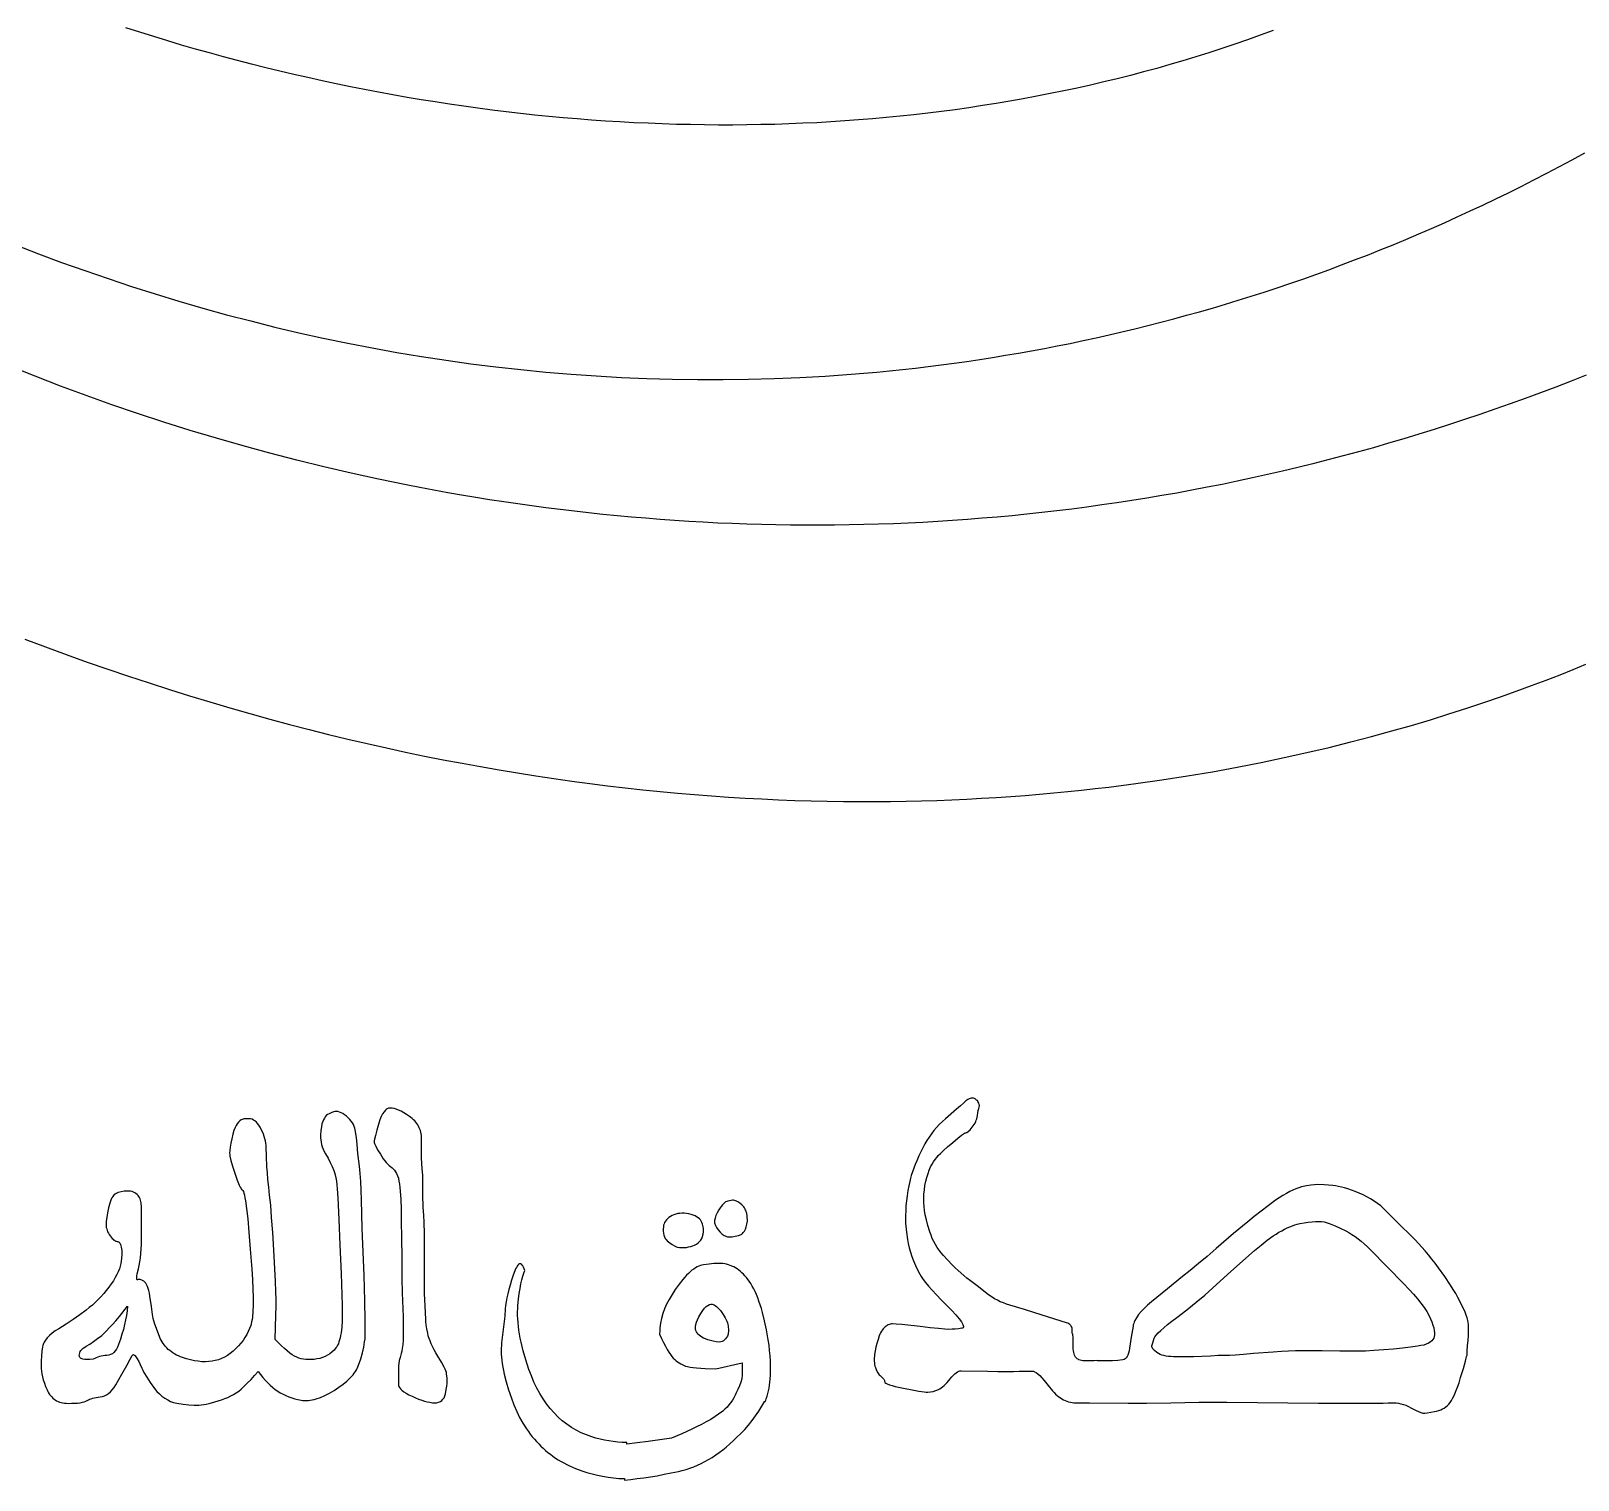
# Model space of a CAD drawing. Extents: x -350 to 350, y -610 to 610.
# Drawn here: x -125.3 to 0, y -229.5 to -112.2 of the extents above; entities that cross this region are included whole.
import ezdxf

# ---------------------------------------------------------------- set-up
doc = ezdxf.new("R2010")
doc.units = 0
doc.layers.add('LAYER_10', color=176, linetype='CONTINUOUS')
doc.layers.add('LAYER_2', color=18, linetype='CONTINUOUS')

msp = doc.modelspace()

# ---------------------------------------------------------------- linework, layer by layer
at = {"layer": 'LAYER_10'}
for points in [[(-24.7, -112.16), (-25.73, -112.54), (-26.77, -112.91), (-27.8, -113.27), (-28.85, -113.62), (-29.89, -113.96), (-30.94, -114.29), (-32, -114.61), (-33.06, -114.92), (-34.12, -115.22), (-35.18, -115.51), (-36.25, -115.79), (-37.32, -116.06), (-38.4, -116.32), (-39.48, -116.57), (-40.56, -116.82), (-41.65, -117.05), (-42.74, -117.27), (-43.83, -117.48), (-44.92, -117.69), (-46.02, -117.88), (-47.12, -118.07), (-48.22, -118.24), (-49.33, -118.41), (-50.44, -118.57), (-51.55, -118.71), (-52.66, -118.85), (-53.77, -118.98), (-54.89, -119.1), (-56.01, -119.21), (-57.13, -119.31), (-58.26, -119.4), (-59.38, -119.48), (-60.51, -119.56), (-61.64, -119.62), (-62.77, -119.67), (-63.9, -119.72), (-65.04, -119.76), (-66.17, -119.78), (-67.31, -119.8), (-68.45, -119.81), (-69.59, -119.81), (-70.73, -119.8), (-71.87, -119.78), (-73.01, -119.76), (-74.16, -119.72), (-75.3, -119.67), (-76.45, -119.62), (-77.59, -119.56), (-78.74, -119.49), (-79.89, -119.41), (-81.04, -119.32), (-82.19, -119.22), (-83.33, -119.11), (-84.48, -119), (-85.63, -118.87), (-86.78, -118.74), (-87.93, -118.6), (-89.08, -118.45), (-90.23, -118.29), (-91.38, -118.12), (-92.53, -117.94), (-93.68, -117.76), (-94.82, -117.57), (-95.97, -117.36), (-97.12, -117.15), (-98.26, -116.93), (-99.41, -116.71), (-100.55, -116.47), (-101.7, -116.23), (-102.84, -115.97), (-103.98, -115.71), (-105.12, -115.44), (-106.26, -115.17), (-107.4, -114.88), (-108.54, -114.59), (-109.67, -114.28), (-110.81, -113.97), (-111.94, -113.66), (-113.07, -113.33), (-114.2, -112.99), (-115.33, -112.65), (-116.45, -112.3), (-117.58, -111.94)], [(-126.51, -129.51), (-124.65, -130.23), (-122.79, -130.93), (-120.91, -131.6), (-119.02, -132.25), (-117.12, -132.88), (-115.21, -133.49), (-113.29, -134.07), (-111.36, -134.63), (-109.43, -135.17), (-107.48, -135.68), (-105.53, -136.17), (-103.57, -136.63), (-101.6, -137.06), (-99.62, -137.47), (-97.64, -137.86), (-95.65, -138.22), (-93.65, -138.55), (-91.65, -138.86), (-89.64, -139.14), (-87.62, -139.39), (-85.6, -139.62), (-83.57, -139.82), (-81.53, -139.99), (-79.5, -140.13), (-77.45, -140.25), (-75.4, -140.34), (-73.35, -140.4), (-71.29, -140.43), (-69.23, -140.43), (-67.16, -140.4), (-65.09, -140.34), (-63.02, -140.26), (-60.95, -140.14), (-59.91, -140.07), (-58.87, -139.99), (-57.83, -139.91), (-56.79, -139.82), (-55.75, -139.71), (-54.7, -139.61), (-53.66, -139.49), (-52.62, -139.37), (-51.57, -139.24), (-50.53, -139.1), (-49.49, -138.95), (-48.44, -138.8), (-47.4, -138.63), (-46.35, -138.46), (-45.31, -138.28), (-44.26, -138.1), (-43.21, -137.9), (-42.17, -137.7), (-41.12, -137.49), (-40.07, -137.27), (-39.03, -137.04), (-37.98, -136.81), (-36.93, -136.56), (-35.88, -136.31), (-34.84, -136.05), (-33.79, -135.78), (-32.74, -135.51), (-31.7, -135.22), (-30.65, -134.93), (-29.6, -134.63), (-28.56, -134.32), (-27.51, -134), (-26.46, -133.67), (-25.42, -133.34), (-24.37, -132.99), (-23.33, -132.64), (-22.28, -132.28), (-21.24, -131.91), (-20.19, -131.53), (-19.15, -131.14), (-18.11, -130.74), (-17.06, -130.34), (-16.02, -129.92), (-14.98, -129.5), (-13.94, -129.07), (-12.9, -128.63), (-11.86, -128.18), (-10.82, -127.72), (-9.78, -127.25), (-8.74, -126.77), (-7.71, -126.29), (-6.67, -125.79), (-5.63, -125.29), (-4.6, -124.78), (-3.57, -124.25), (-2.53, -123.72), (-1.5, -123.18), (-0.47, -122.63), (0.56, -122.07)], [(0.66, -140.06), (-0.57, -140.55), (-1.8, -141.03), (-3.04, -141.49), (-4.27, -141.95), (-5.5, -142.39), (-6.73, -142.83), (-7.96, -143.25), (-9.19, -143.67), (-10.42, -144.07), (-11.65, -144.47), (-12.88, -144.85), (-14.11, -145.22), (-15.34, -145.58), (-16.57, -145.94), (-17.79, -146.28), (-19.02, -146.61), (-20.25, -146.93), (-21.47, -147.24), (-22.7, -147.55), (-23.93, -147.84), (-25.15, -148.12), (-26.37, -148.39), (-27.6, -148.65), (-28.82, -148.91), (-30.04, -149.15), (-31.26, -149.38), (-32.48, -149.61), (-33.7, -149.82), (-34.92, -150.03), (-36.14, -150.22), (-37.35, -150.41), (-38.57, -150.58), (-39.78, -150.75), (-40.99, -150.91), (-42.2, -151.06), (-43.41, -151.2), (-44.62, -151.33), (-45.83, -151.45), (-47.04, -151.56), (-48.24, -151.66), (-49.45, -151.76), (-50.65, -151.84), (-51.85, -151.92), (-53.05, -151.99), (-54.25, -152.05), (-55.44, -152.1), (-56.64, -152.14), (-57.83, -152.17), (-59.02, -152.19), (-60.21, -152.21), (-61.4, -152.22), (-62.58, -152.22), (-63.77, -152.21), (-64.95, -152.19), (-66.13, -152.16), (-67.3, -152.13), (-68.48, -152.09), (-69.65, -152.04), (-70.83, -151.98), (-72, -151.91), (-73.16, -151.84), (-74.33, -151.75), (-75.49, -151.66), (-76.65, -151.56), (-77.81, -151.46), (-78.97, -151.34), (-80.12, -151.22), (-81.27, -151.09), (-82.42, -150.95), (-83.57, -150.81), (-84.71, -150.66), (-85.86, -150.5), (-86.99, -150.33), (-88.13, -150.16), (-89.26, -149.97), (-90.4, -149.78), (-91.52, -149.59), (-92.65, -149.38), (-93.77, -149.17), (-94.89, -148.96), (-97.12, -148.5), (-99.34, -148.01), (-101.55, -147.5), (-103.74, -146.96), (-105.92, -146.39), (-108.09, -145.8), (-110.25, -145.18), (-112.39, -144.54), (-114.52, -143.87), (-116.63, -143.18), (-118.73, -142.46), (-120.81, -141.71), (-122.88, -140.95), (-124.94, -140.16), (-126.98, -139.34)], [(-125.76, -161.44), (-124.09, -162.07), (-122.41, -162.69), (-120.72, -163.3), (-119.04, -163.88), (-117.37, -164.45), (-115.71, -164.99), (-114.06, -165.52), (-112.42, -166.04), (-110.79, -166.53), (-109.16, -167.01), (-107.54, -167.47), (-105.94, -167.92), (-104.34, -168.35), (-102.75, -168.76), (-101.17, -169.16), (-99.6, -169.54), (-98.04, -169.9), (-96.48, -170.25), (-94.94, -170.59), (-93.4, -170.91), (-91.88, -171.21), (-90.36, -171.5), (-88.86, -171.77), (-87.36, -172.04), (-85.87, -172.28), (-84.4, -172.52), (-82.93, -172.74), (-81.47, -172.94), (-80.02, -173.14), (-78.58, -173.32), (-77.15, -173.48), (-75.73, -173.64), (-74.33, -173.78), (-72.93, -173.91), (-71.54, -174.03), (-70.16, -174.14), (-68.79, -174.23), (-67.43, -174.31), (-66.08, -174.39), (-64.74, -174.45), (-63.41, -174.5), (-62.1, -174.54), (-60.79, -174.57), (-59.49, -174.59), (-58.21, -174.59), (-56.93, -174.59), (-55.66, -174.58), (-54.41, -174.56), (-53.16, -174.54), (-51.93, -174.5), (-50.71, -174.45), (-49.5, -174.4), (-48.3, -174.33), (-47.11, -174.26), (-45.93, -174.18), (-44.76, -174.1), (-43.6, -174), (-42.46, -173.9), (-41.32, -173.79), (-40.2, -173.67), (-39.09, -173.55), (-37.99, -173.42), (-35.82, -173.14), (-33.7, -172.84), (-31.62, -172.52), (-29.59, -172.18), (-27.61, -171.81), (-25.67, -171.43), (-23.79, -171.04), (-21.95, -170.63), (-20.16, -170.21), (-18.41, -169.77), (-16.72, -169.33), (-15.08, -168.88), (-13.49, -168.43), (-11.94, -167.97), (-10.45, -167.5), (-9.01, -167.04), (-7.62, -166.58), (-6.28, -166.12), (-5, -165.66), (-3.76, -165.21), (-2.59, -164.76), (-1.46, -164.33), (-0.39, -163.9), (0.63, -163.48)]]:
    msp.add_lwpolyline(points, dxfattribs=at)
at = {"layer": 'LAYER_2'}
for points in [[(-9.55, -215.1), (-9.73, -214.77), (-9.91, -214.44), (-10.11, -214.11), (-10.32, -213.77), (-10.78, -213.07), (-11.29, -212.35), (-11.56, -211.99), (-11.83, -211.65), (-12.1, -211.31), (-12.37, -210.99), (-12.64, -210.68), (-12.91, -210.39), (-13.18, -210.1), (-13.46, -209.83), (-14.51, -208.8), (-15.49, -207.81), (-15.73, -207.57), (-15.98, -207.35), (-16.24, -207.14), (-16.52, -206.95), (-16.8, -206.77), (-17.1, -206.6), (-17.41, -206.45), (-17.73, -206.31), (-18.04, -206.18), (-18.35, -206.07), (-18.63, -205.97), (-18.9, -205.89), (-19.16, -205.82), (-19.41, -205.77), (-19.63, -205.73), (-19.85, -205.7), (-20.57, -205.65), (-21.1, -205.62), (-21.34, -205.63), (-21.64, -205.66), (-21.99, -205.72), (-22.4, -205.81), (-22.62, -205.87), (-22.85, -205.95), (-23.1, -206.06), (-23.35, -206.18), (-23.62, -206.33), (-23.9, -206.49), (-24.19, -206.68), (-24.49, -206.89), (-25.09, -207.33), (-25.67, -207.77), (-26.22, -208.2), (-26.74, -208.62), (-27.89, -209.59), (-29.29, -210.79), (-30.04, -211.43), (-30.74, -212.02), (-31.4, -212.57), (-32.02, -213.06), (-33.25, -214.05), (-34.55, -215.11), (-34.86, -215.38), (-35.14, -215.64), (-35.38, -215.9), (-35.58, -216.15), (-35.75, -216.4), (-35.88, -216.63), (-35.93, -216.75), (-35.97, -216.87), (-36.01, -216.98), (-36.03, -217.09), (-36.18, -217.98), (-36.31, -218.87), (-36.35, -219.08), (-36.39, -219.26), (-36.45, -219.42), (-36.51, -219.55), (-36.58, -219.66), (-36.66, -219.74), (-36.75, -219.79), (-36.85, -219.81), (-37.27, -219.86), (-37.7, -219.88), (-38.18, -219.89), (-38.95, -219.9), (-38.95, -219.86), (-39.19, -219.88), (-39.44, -219.9), (-39.69, -219.9), (-39.96, -219.89), (-40.09, -219.88), (-40.2, -219.86), (-40.31, -219.84), (-40.41, -219.8), (-40.49, -219.76), (-40.57, -219.72), (-40.63, -219.66), (-40.69, -219.6), (-40.73, -219.53), (-40.77, -219.44), (-40.8, -219.33), (-40.83, -219.21), (-40.85, -219.07), (-40.87, -218.92), (-40.88, -218.56), (-40.89, -217.96), (-40.9, -217.81), (-40.92, -217.74), (-40.94, -217.71), (-40.95, -217.63), (-40.96, -217.34), (-40.97, -217.25), (-40.99, -217.16), (-41.03, -217.09), (-41.08, -217.02), (-41.14, -216.96), (-41.22, -216.9), (-41.32, -216.85), (-41.42, -216.81), (-43.4, -216.18), (-44.81, -215.73), (-46.01, -215.38), (-46.28, -215.3), (-46.53, -215.2), (-46.78, -215.1), (-47.02, -214.99), (-47.24, -214.87), (-47.45, -214.74), (-47.66, -214.6), (-47.85, -214.46), (-48.56, -213.89), (-49.19, -213.4), (-49.48, -213.19), (-49.74, -212.98), (-50.2, -212.58), (-50.43, -212.36), (-50.7, -212.09), (-51.38, -211.36), (-51.56, -211.15), (-51.73, -210.93), (-51.89, -210.7), (-52.04, -210.46), (-52.17, -210.22), (-52.29, -209.97), (-52.39, -209.71), (-52.49, -209.44), (-52.64, -208.93), (-52.77, -208.48), (-52.86, -208.07), (-52.92, -207.72), (-52.95, -207.4), (-52.97, -207.06), (-52.98, -206.72), (-52.96, -206.38), (-52.93, -206.03), (-52.88, -205.69), (-52.82, -205.35), (-52.73, -205.03), (-52.63, -204.72), (-52.53, -204.44), (-52.42, -204.19), (-52.3, -203.97), (-52.18, -203.77), (-52.05, -203.58), (-51.93, -203.42), (-51.8, -203.26), (-51.63, -203.09), (-51.38, -202.85), (-51.05, -202.56), (-50.63, -202.2), (-50.22, -201.85), (-49.91, -201.61), (-49.69, -201.46), (-49.62, -201.43), (-49.57, -201.42), (-49.53, -201.41), (-49.49, -201.39), (-49.37, -201.31), (-49.23, -201.17), (-49.06, -200.97), (-48.98, -200.86), (-48.9, -200.75), (-48.83, -200.64), (-48.77, -200.52), (-48.73, -200.4), (-48.69, -200.28), (-48.66, -200.16), (-48.64, -200.03), (-48.61, -199.8), (-48.57, -199.61), (-48.53, -199.45), (-48.49, -199.34), (-48.48, -199.29), (-48.47, -199.24), (-48.47, -199.18), (-48.48, -199.13), (-48.52, -199.01), (-48.6, -198.88), (-48.64, -198.82), (-48.7, -198.77), (-48.75, -198.72), (-48.81, -198.68), (-48.87, -198.65), (-48.94, -198.63), (-49.01, -198.62), (-49.08, -198.62), (-49.15, -198.62), (-49.23, -198.64), (-49.31, -198.67), (-49.4, -198.72), (-49.49, -198.77), (-49.58, -198.84), (-49.77, -199.01), (-50, -199.23), (-50.32, -199.52), (-51.22, -200.3), (-51.47, -200.52), (-51.72, -200.76), (-51.95, -201), (-52.16, -201.25), (-52.36, -201.51), (-52.55, -201.77), (-52.72, -202.04), (-52.88, -202.32), (-53.15, -202.85), (-53.38, -203.3), (-53.55, -203.69), (-53.67, -203.99), (-53.99, -204.89), (-54.05, -205.1), (-54.11, -205.37), (-54.19, -205.71), (-54.26, -206.1), (-54.33, -206.53), (-54.38, -206.94), (-54.42, -207.35), (-54.44, -207.75), (-54.46, -208.12), (-54.46, -208.45), (-54.45, -208.74), (-54.44, -208.98), (-54.38, -209.47), (-54.3, -210.07), (-54.24, -210.4), (-54.16, -210.74), (-54.06, -211.09), (-53.94, -211.45), (-53.8, -211.8), (-53.64, -212.16), (-53.48, -212.52), (-53.31, -212.87), (-53.2, -213.06), (-53.04, -213.29), (-52.84, -213.55), (-52.59, -213.85), (-52.3, -214.18), (-51.96, -214.54), (-51.58, -214.94), (-51.15, -215.37), (-50.73, -215.79), (-50.39, -216.16), (-50.12, -216.48), (-49.93, -216.74), (-49.86, -216.85), (-49.81, -216.95), (-49.78, -217.03), (-49.77, -217.1), (-49.77, -217.16), (-49.79, -217.21), (-49.83, -217.24), (-49.89, -217.25), (-50.17, -217.29), (-50.43, -217.32), (-50.69, -217.33), (-50.94, -217.34), (-51.28, -217.32), (-51.78, -217.28), (-52.45, -217.21), (-53.28, -217.12), (-54.76, -216.95), (-55.22, -216.91), (-55.5, -216.9), (-55.59, -216.9), (-55.68, -216.91), (-55.77, -216.94), (-55.85, -216.97), (-55.94, -217.02), (-56.02, -217.07), (-56.1, -217.14), (-56.18, -217.21), (-56.26, -217.29), (-56.33, -217.39), (-56.4, -217.49), (-56.47, -217.61), (-56.53, -217.73), (-56.58, -217.87), (-56.68, -218.17), (-56.77, -218.49), (-56.85, -218.79), (-56.91, -219.09), (-56.96, -219.38), (-56.98, -219.52), (-56.99, -219.66), (-57, -219.79), (-56.99, -219.93), (-56.98, -220.06), (-56.96, -220.18), (-56.93, -220.31), (-56.9, -220.43), (-56.81, -220.66), (-56.7, -220.85), (-56.64, -220.94), (-56.58, -221.02), (-56.51, -221.09), (-56.44, -221.15), (-56.31, -221.27), (-56.22, -221.38), (-56.18, -221.44), (-56.16, -221.49), (-56.15, -221.54), (-56.14, -221.59), (-56.14, -221.62), (-56.12, -221.65), (-56.05, -221.7), (-55.93, -221.76), (-55.76, -221.82), (-55.55, -221.89), (-55.29, -221.96), (-54.62, -222.11), (-53.93, -222.25), (-53.37, -222.35), (-52.95, -222.4), (-52.79, -222.42), (-52.66, -222.42), (-52.43, -222.41), (-52.21, -222.37), (-52, -222.3), (-51.78, -222.21), (-51.68, -222.15), (-51.56, -222.08), (-51.45, -221.99), (-51.33, -221.89), (-51.09, -221.65), (-50.83, -221.35), (-50.71, -221.19), (-50.58, -221.06), (-50.46, -220.95), (-50.35, -220.86), (-50.25, -220.79), (-50.15, -220.74), (-50.05, -220.7), (-49.96, -220.69), (-47.82, -220.74), (-46.99, -220.75), (-46.29, -220.76), (-45.71, -220.75), (-45.25, -220.74), (-44.89, -220.72), (-44.58, -220.72), (-44.31, -220.72), (-44.1, -220.74), (-44.05, -220.75), (-44, -220.77), (-43.88, -220.83), (-43.74, -220.94), (-43.59, -221.08), (-43.41, -221.26), (-43.22, -221.48), (-43.01, -221.74), (-42.79, -222.03), (-42.67, -222.18), (-42.55, -222.33), (-42.43, -222.46), (-42.3, -222.58), (-42.18, -222.69), (-42.05, -222.8), (-41.92, -222.89), (-41.79, -222.97), (-41.66, -223.05), (-41.53, -223.11), (-41.39, -223.16), (-41.25, -223.21), (-41.11, -223.24), (-40.97, -223.27), (-40.83, -223.28), (-40.69, -223.29), (-39.57, -223.29), (-36.42, -223.32), (-35.75, -223.33), (-34.95, -223.32), (-32.96, -223.29), (-31.83, -223.27), (-30.7, -223.25), (-28.43, -223.25), (-21.02, -223.31), (-18.72, -223.32), (-16.98, -223.32), (-15.78, -223.31), (-15.38, -223.3), (-15.12, -223.29), (-14.93, -223.28), (-14.74, -223.29), (-14.54, -223.32), (-14.34, -223.36), (-14.14, -223.42), (-13.94, -223.49), (-13.74, -223.58), (-13.53, -223.69), (-13.16, -223.88), (-12.86, -224.02), (-12.65, -224.11), (-12.58, -224.13), (-12.52, -224.14), (-12.4, -224.13), (-12.21, -224.1), (-11.62, -224), (-11.45, -223.96), (-11.28, -223.91), (-11.12, -223.85), (-10.97, -223.78), (-10.83, -223.71), (-10.7, -223.62), (-10.58, -223.52), (-10.47, -223.41), (-10.36, -223.27), (-10.25, -223.1), (-10.13, -222.89), (-10.01, -222.64), (-9.89, -222.35), (-9.77, -222.02), (-9.64, -221.66), (-9.51, -221.25), (-9.28, -220.5), (-9.12, -219.93), (-9.02, -219.55), (-8.99, -219.43), (-8.99, -219.36), (-8.97, -219.09), (-8.94, -218.68), (-8.9, -218.22), (-8.88, -217.84), (-8.88, -216.94), (-8.89, -216.79), (-8.93, -216.62), (-8.98, -216.42), (-9.05, -216.2), (-9.15, -215.96), (-9.26, -215.7), (-9.4, -215.41)], [(-101.65, -200.51), (-101.71, -200.69), (-101.75, -200.94), (-101.79, -201.24), (-101.82, -201.61), (-101.82, -201.81), (-101.81, -202), (-101.78, -202.19), (-101.74, -202.38), (-101.68, -202.57), (-101.61, -202.75), (-101.52, -202.94), (-101.42, -203.12), (-101.21, -203.47), (-101.03, -203.82), (-100.87, -204.15), (-100.74, -204.47), (-100.68, -204.64), (-100.63, -204.84), (-100.58, -205.07), (-100.54, -205.34), (-100.5, -205.63), (-100.47, -205.95), (-100.42, -206.69), (-100.33, -208.44), (-100.25, -210.49), (-100.16, -212.83), (-100.08, -215.41), (-100.07, -216.06), (-100.08, -216.64), (-100.11, -217.16), (-100.16, -217.62), (-100.2, -217.83), (-100.23, -218.02), (-100.28, -218.2), (-100.33, -218.36), (-100.38, -218.5), (-100.44, -218.63), (-100.51, -218.75), (-100.58, -218.85), (-100.73, -219.02), (-100.89, -219.17), (-101.07, -219.31), (-101.26, -219.43), (-101.45, -219.53), (-101.66, -219.62), (-101.88, -219.69), (-102.11, -219.73), (-102.35, -219.77), (-102.57, -219.79), (-102.79, -219.79), (-103, -219.78), (-103.2, -219.76), (-103.39, -219.72), (-103.57, -219.67), (-103.74, -219.6), (-103.92, -219.51), (-104.11, -219.4), (-104.31, -219.26), (-104.52, -219.09), (-104.74, -218.9), (-104.98, -218.68), (-105.23, -218.44), (-105.49, -218.17), (-105.43, -216.19), (-105.42, -215.47), (-105.42, -214.91), (-105.44, -214.31), (-105.48, -213.45), (-105.61, -210.93), (-105.69, -209.51), (-105.78, -208.29), (-105.86, -207.28), (-105.95, -206.48), (-106.02, -205.82), (-106.08, -205.21), (-106.13, -204.66), (-106.16, -204.17), (-106.19, -203.31), (-106.22, -202.58), (-106.23, -202.42), (-106.25, -202.25), (-106.28, -202.07), (-106.33, -201.9), (-106.38, -201.71), (-106.45, -201.53), (-106.53, -201.34), (-106.62, -201.15), (-106.71, -200.97), (-106.81, -200.81), (-106.92, -200.67), (-107.02, -200.56), (-107.14, -200.46), (-107.25, -200.39), (-107.37, -200.33), (-107.49, -200.3), (-107.72, -200.28), (-107.92, -200.29), (-108.01, -200.3), (-108.09, -200.32), (-108.17, -200.35), (-108.24, -200.38), (-108.36, -200.46), (-108.47, -200.57), (-108.57, -200.69), (-108.66, -200.82), (-108.74, -201), (-108.83, -201.24), (-108.92, -201.53), (-109.01, -201.9), (-109.08, -202.27), (-109.14, -202.59), (-109.17, -202.85), (-109.19, -203.07), (-109.18, -203.18), (-109.16, -203.31), (-109.08, -203.67), (-108.95, -204.13), (-108.76, -204.7), (-108.56, -205.26), (-108.4, -205.67), (-108.33, -205.82), (-108.26, -205.93), (-108.21, -206.01), (-108.16, -206.05), (-108.11, -206.1), (-108.07, -206.18), (-108.03, -206.31), (-107.98, -206.47), (-107.94, -206.68), (-107.9, -206.93), (-107.81, -207.55), (-107.72, -208.38), (-107.62, -209.48), (-107.51, -210.84), (-107.39, -212.47), (-107.33, -213.31), (-107.3, -214.08), (-107.28, -214.76), (-107.28, -215.37), (-107.3, -215.9), (-107.34, -216.35), (-107.37, -216.54), (-107.4, -216.72), (-107.43, -216.88), (-107.47, -217.02), (-107.57, -217.27), (-107.68, -217.51), (-107.8, -217.76), (-107.94, -217.99), (-108.1, -218.23), (-108.28, -218.46), (-108.47, -218.68), (-108.68, -218.9), (-108.91, -219.1), (-109.13, -219.29), (-109.36, -219.45), (-109.6, -219.59), (-109.85, -219.7), (-110.09, -219.8), (-110.35, -219.87), (-110.61, -219.92), (-110.88, -219.95), (-111.15, -219.96), (-111.44, -219.96), (-111.73, -219.93), (-112.04, -219.88), (-112.35, -219.81), (-112.68, -219.72), (-113.01, -219.62), (-113.17, -219.56), (-113.33, -219.49), (-113.48, -219.42), (-113.63, -219.34), (-113.77, -219.25), (-113.9, -219.16), (-114.03, -219.06), (-114.15, -218.96), (-114.26, -218.85), (-114.37, -218.73), (-114.47, -218.61), (-114.56, -218.48), (-114.65, -218.35), (-114.72, -218.21), (-114.8, -218.07), (-114.86, -217.91), (-115.09, -217.34), (-115.26, -216.85), (-115.32, -216.64), (-115.37, -216.45), (-115.4, -216.29), (-115.42, -216.14), (-115.5, -215.5), (-115.64, -214.64), (-115.68, -214.41), (-115.73, -214.2), (-115.78, -214.02), (-115.84, -213.86), (-115.91, -213.72), (-115.98, -213.61), (-116.05, -213.52), (-116.14, -213.45), (-116.3, -213.36), (-116.43, -213.31), (-116.49, -213.3), (-116.55, -213.29), (-116.6, -213.3), (-116.65, -213.32), (-116.67, -213.33), (-116.68, -213.32), (-116.69, -213.31), (-116.7, -213.29), (-116.71, -213.23), (-116.71, -213.14), (-116.69, -213.01), (-116.66, -212.85), (-116.56, -212.43), (-116.5, -212.17), (-116.45, -211.88), (-116.41, -211.56), (-116.37, -211.21), (-116.34, -210.84), (-116.32, -210.43), (-116.31, -209.99), (-116.31, -209.52), (-116.32, -207.95), (-116.33, -207.44), (-116.35, -207.1), (-116.37, -206.99), (-116.39, -206.88), (-116.43, -206.77), (-116.48, -206.67), (-116.53, -206.58), (-116.6, -206.5), (-116.68, -206.42), (-116.77, -206.35), (-116.87, -206.29), (-116.97, -206.23), (-117.08, -206.19), (-117.2, -206.16), (-117.32, -206.15), (-117.44, -206.14), (-117.58, -206.14), (-117.71, -206.16), (-117.97, -206.2), (-118.2, -206.26), (-118.38, -206.34), (-118.46, -206.38), (-118.53, -206.43), (-118.59, -206.49), (-118.65, -206.58), (-118.71, -206.68), (-118.77, -206.8), (-118.83, -206.95), (-118.88, -207.11), (-118.99, -207.5), (-119.07, -207.91), (-119.14, -208.27), (-119.18, -208.58), (-119.19, -208.85), (-119.18, -208.97), (-119.17, -209.09), (-119.14, -209.21), (-119.11, -209.32), (-119.06, -209.44), (-119, -209.55), (-118.94, -209.66), (-118.86, -209.78), (-118.7, -209.97), (-118.62, -210.04), (-118.55, -210.11), (-118.48, -210.15), (-118.42, -210.19), (-118.36, -210.21), (-118.3, -210.22), (-118.24, -210.22), (-118.19, -210.25), (-118.14, -210.28), (-118.1, -210.33), (-118.06, -210.4), (-118.02, -210.48), (-117.99, -210.58), (-117.96, -210.69), (-117.94, -210.81), (-117.92, -210.95), (-117.91, -211.1), (-117.91, -211.26), (-117.94, -211.61), (-117.99, -212.01), (-118.04, -212.22), (-118.11, -212.44), (-118.2, -212.67), (-118.31, -212.9), (-118.44, -213.15), (-118.59, -213.4), (-118.77, -213.66), (-118.96, -213.93), (-119.17, -214.19), (-119.38, -214.45), (-119.6, -214.7), (-119.83, -214.93), (-120.06, -215.16), (-120.3, -215.37), (-120.55, -215.58), (-120.8, -215.78), (-121.32, -216.16), (-121.86, -216.53), (-122.43, -216.91), (-123.02, -217.29), (-123.31, -217.47), (-123.55, -217.66), (-123.77, -217.84), (-123.95, -218.03), (-124.1, -218.21), (-124.21, -218.39), (-124.25, -218.48), (-124.29, -218.57), (-124.32, -218.66), (-124.34, -218.75), (-124.38, -219.12), (-124.42, -219.5), (-124.44, -219.89), (-124.45, -220.29), (-124.45, -220.5), (-124.43, -220.72), (-124.39, -220.95), (-124.34, -221.19), (-124.27, -221.44), (-124.18, -221.69), (-124.09, -221.96), (-123.97, -222.23), (-123.91, -222.36), (-123.84, -222.49), (-123.76, -222.61), (-123.68, -222.71), (-123.59, -222.81), (-123.5, -222.9), (-123.4, -222.99), (-123.3, -223.06), (-123.19, -223.13), (-123.08, -223.18), (-122.96, -223.23), (-122.83, -223.27), (-122.7, -223.3), (-122.56, -223.32), (-122.42, -223.33), (-122.27, -223.34), (-121.99, -223.33), (-121.73, -223.32), (-121.49, -223.31), (-121.28, -223.28), (-121.1, -223.25), (-120.95, -223.21), (-120.82, -223.16), (-120.72, -223.11), (-120.62, -223.05), (-120.52, -223), (-120.4, -222.96), (-120.27, -222.92), (-119.99, -222.86), (-119.66, -222.81), (-119.48, -222.78), (-119.31, -222.73), (-119.15, -222.64), (-118.99, -222.53), (-118.83, -222.4), (-118.69, -222.24), (-118.54, -222.05), (-118.4, -221.83), (-117.9, -220.98), (-117.51, -220.27), (-117.23, -219.75), (-117.07, -219.46), (-117.04, -219.42), (-117.01, -219.4), (-116.98, -219.39), (-116.94, -219.4), (-116.9, -219.42), (-116.86, -219.46), (-116.76, -219.58), (-116.66, -219.74), (-116.54, -219.95), (-116.42, -220.2), (-116.29, -220.49), (-116.21, -220.65), (-116.12, -220.83), (-115.9, -221.21), (-115.61, -221.64), (-115.26, -222.12), (-115.07, -222.36), (-114.87, -222.57), (-114.66, -222.76), (-114.43, -222.92), (-114.2, -223.06), (-113.96, -223.17), (-113.72, -223.26), (-113.46, -223.32), (-112.95, -223.41), (-112.48, -223.46), (-112.06, -223.48), (-111.86, -223.48), (-111.67, -223.47), (-111.48, -223.46), (-111.28, -223.43), (-111.07, -223.39), (-110.84, -223.34), (-110.37, -223.22), (-109.85, -223.05), (-109.58, -222.95), (-109.33, -222.85), (-109.09, -222.73), (-108.87, -222.61), (-108.65, -222.48), (-108.45, -222.34), (-108.26, -222.19), (-108.09, -222.03), (-107.76, -221.71), (-107.45, -221.39), (-107.16, -221.07), (-106.88, -220.75), (-106.68, -221), (-106.49, -221.25), (-106.29, -221.47), (-106.09, -221.68), (-105.89, -221.87), (-105.69, -222.05), (-105.49, -222.2), (-105.28, -222.35), (-105.08, -222.48), (-104.86, -222.59), (-104.64, -222.7), (-104.4, -222.8), (-104.16, -222.88), (-103.91, -222.96), (-103.65, -223.02), (-103.39, -223.08), (-103.25, -223.1), (-103.11, -223.11), (-102.96, -223.11), (-102.81, -223.1), (-102.66, -223.08), (-102.5, -223.06), (-102.34, -223.02), (-102.17, -222.97), (-101.83, -222.86), (-101.47, -222.7), (-101.1, -222.51), (-100.71, -222.28), (-100.33, -222.03), (-99.99, -221.78), (-99.68, -221.53), (-99.42, -221.27), (-99.19, -221.02), (-99.09, -220.89), (-99, -220.76), (-98.92, -220.63), (-98.85, -220.5), (-98.79, -220.37), (-98.74, -220.24), (-98.57, -219.73), (-98.43, -219.24), (-98.32, -218.79), (-98.25, -218.36), (-98.22, -218.1), (-98.21, -217.72), (-98.2, -217.22), (-98.2, -216.61), (-98.23, -215.03), (-98.3, -212.98), (-98.44, -209.17), (-98.51, -206.85), (-98.54, -206.09), (-98.57, -205.38), (-98.62, -204.73), (-98.68, -204.12), (-98.79, -203.1), (-98.86, -202.38), (-98.92, -201.8), (-99.01, -201.19), (-99.04, -201.04), (-99.09, -200.9), (-99.16, -200.75), (-99.24, -200.61), (-99.34, -200.47), (-99.45, -200.34), (-99.58, -200.21), (-99.72, -200.08), (-99.87, -199.97), (-100.02, -199.87), (-100.16, -199.8), (-100.29, -199.75), (-100.42, -199.71), (-100.54, -199.7), (-100.65, -199.7), (-100.77, -199.73), (-100.97, -199.8), (-101.13, -199.88), (-101.26, -199.95), (-101.36, -200.03), (-101.44, -200.12), (-101.51, -200.23), (-101.58, -200.36)], [(-97.1, -200.65), (-97.27, -201.21), (-97.38, -201.64), (-97.45, -201.95), (-97.47, -202.06), (-97.48, -202.13), (-97.47, -202.2), (-97.45, -202.29), (-97.41, -202.39), (-97.35, -202.51), (-97.2, -202.8), (-96.98, -203.16), (-96.74, -203.52), (-96.62, -203.68), (-96.5, -203.82), (-96.38, -203.95), (-96.27, -204.06), (-96.15, -204.16), (-96.03, -204.25), (-95.93, -204.33), (-95.83, -204.44), (-95.74, -204.58), (-95.66, -204.73), (-95.59, -204.91), (-95.52, -205.11), (-95.47, -205.33), (-95.43, -205.58), (-95.4, -205.85), (-95.37, -206.14), (-95.32, -206.82), (-95.3, -207.6), (-95.29, -208.48), (-95.28, -210.03), (-95.27, -210.55), (-95.25, -210.89), (-95.23, -211.41), (-95.23, -211.89), (-95.23, -212.46), (-95.23, -213.19), (-95.2, -214.39), (-95.14, -216.34), (-95.13, -216.89), (-95.12, -217.39), (-95.13, -217.84), (-95.14, -218.24), (-95.16, -218.58), (-95.2, -218.88), (-95.24, -219.12), (-95.29, -219.3), (-95.38, -219.61), (-95.45, -219.87), (-95.49, -220.1), (-95.51, -220.29), (-95.51, -221.07), (-95.51, -221.86), (-95.5, -221.91), (-95.49, -221.96), (-95.44, -222.06), (-95.35, -222.16), (-95.23, -222.27), (-95.08, -222.39), (-94.89, -222.51), (-94.67, -222.63), (-94.41, -222.76), (-94.14, -222.89), (-93.88, -222.99), (-93.63, -223.08), (-93.4, -223.16), (-93.18, -223.21), (-92.97, -223.25), (-92.77, -223.28), (-92.58, -223.29), (-92.41, -223.28), (-92.26, -223.24), (-92.12, -223.18), (-92.01, -223.11), (-91.91, -223), (-91.82, -222.88), (-91.76, -222.73), (-91.71, -222.56), (-91.64, -222.22), (-91.6, -221.95), (-91.57, -221.73), (-91.56, -221.58), (-91.57, -221.29), (-91.61, -220.94), (-91.63, -220.83), (-91.67, -220.71), (-91.73, -220.56), (-91.81, -220.39), (-92.03, -219.99), (-92.32, -219.5), (-92.48, -219.24), (-92.62, -218.99), (-92.75, -218.74), (-92.86, -218.51), (-92.95, -218.28), (-93.03, -218.07), (-93.1, -217.86), (-93.14, -217.66), (-93.21, -217.29), (-93.26, -216.98), (-93.29, -216.71), (-93.3, -216.49), (-93.32, -216.02), (-93.36, -215.41), (-93.39, -214.99), (-93.4, -214.4), (-93.41, -213.64), (-93.41, -212.72), (-93.4, -210.93), (-93.41, -209.6), (-93.43, -208.67), (-93.45, -208.13), (-93.5, -207.44), (-93.52, -207.11), (-93.53, -206.77), (-93.53, -205.62), (-93.53, -205.23), (-93.54, -204.89), (-93.56, -204.59), (-93.59, -204.33), (-93.63, -203.88), (-93.64, -203.48), (-93.64, -201.93), (-93.65, -201.79), (-93.66, -201.65), (-93.68, -201.51), (-93.7, -201.38), (-93.74, -201.25), (-93.78, -201.13), (-93.83, -201.01), (-93.89, -200.89), (-93.95, -200.78), (-94.03, -200.67), (-94.11, -200.56), (-94.2, -200.46), (-94.29, -200.36), (-94.4, -200.27), (-94.51, -200.18), (-94.63, -200.09), (-94.87, -199.93), (-95.09, -199.8), (-95.3, -199.68), (-95.5, -199.58), (-95.69, -199.51), (-95.86, -199.46), (-96.02, -199.43), (-96.17, -199.42), (-96.24, -199.42), (-96.31, -199.44), (-96.37, -199.46), (-96.44, -199.49), (-96.5, -199.54), (-96.56, -199.59), (-96.68, -199.72), (-96.8, -199.9), (-96.9, -200.11), (-97.01, -200.36)], [(-73.75, -210.17), (-73.55, -210.33), (-73.36, -210.47), (-73.15, -210.59), (-72.94, -210.69), (-72.75, -210.71), (-72.56, -210.72), (-72.38, -210.71), (-72.2, -210.7), (-72.02, -210.67), (-71.85, -210.63), (-71.69, -210.58), (-71.53, -210.51), (-71.38, -210.43), (-71.24, -210.34), (-71.13, -210.23), (-71.03, -210.11), (-70.95, -209.97), (-70.89, -209.81), (-70.85, -209.64), (-70.82, -209.45), (-70.82, -209.31), (-70.82, -209.18), (-70.83, -209.05), (-70.86, -208.93), (-70.9, -208.81), (-70.94, -208.7), (-71, -208.59), (-71.07, -208.48), (-71.15, -208.39), (-71.25, -208.3), (-71.37, -208.22), (-71.5, -208.15), (-71.65, -208.09), (-71.81, -208.04), (-72, -207.99), (-72.2, -207.96), (-72.38, -207.94), (-72.56, -207.94), (-72.74, -207.95), (-72.9, -207.97), (-73.06, -208.01), (-73.21, -208.06), (-73.35, -208.13), (-73.49, -208.21), (-73.61, -208.29), (-73.72, -208.39), (-73.81, -208.48), (-73.89, -208.59), (-73.96, -208.69), (-74.01, -208.8), (-74.04, -208.91), (-74.06, -209.03), (-74.07, -209.22), (-74.07, -209.4), (-74.05, -209.56), (-74.02, -209.71), (-73.97, -209.85), (-73.91, -209.97), (-73.84, -210.07)], [(-69.47, -209.46), (-69.39, -209.54), (-69.31, -209.62), (-69.22, -209.68), (-69.13, -209.73), (-69.05, -209.78), (-68.96, -209.82), (-68.86, -209.84), (-68.77, -209.86), (-68.66, -209.86), (-68.49, -209.84), (-68.26, -209.8), (-67.98, -209.74), (-67.91, -209.72), (-67.84, -209.69), (-67.77, -209.66), (-67.71, -209.62), (-67.65, -209.57), (-67.59, -209.51), (-67.49, -209.38), (-67.41, -209.22), (-67.35, -209.03), (-67.3, -208.82), (-67.26, -208.57), (-67.26, -208.44), (-67.27, -208.3), (-67.28, -208.14), (-67.31, -207.96), (-67.33, -207.87), (-67.36, -207.78), (-67.4, -207.69), (-67.45, -207.6), (-67.5, -207.51), (-67.56, -207.43), (-67.71, -207.26), (-67.88, -207.12), (-68.04, -207.01), (-68.13, -206.97), (-68.21, -206.93), (-68.3, -206.91), (-68.38, -206.89), (-68.46, -206.89), (-68.57, -206.9), (-68.85, -206.95), (-68.93, -206.98), (-69.02, -207.02), (-69.1, -207.09), (-69.19, -207.17), (-69.28, -207.26), (-69.38, -207.38), (-69.47, -207.51), (-69.57, -207.65), (-69.7, -207.91), (-69.81, -208.13), (-69.87, -208.34), (-69.91, -208.52), (-69.92, -208.63), (-69.91, -208.72), (-69.84, -208.92), (-69.75, -209.1), (-69.63, -209.28)], [(-11.69, -218.06), (-11.76, -218.17), (-11.85, -218.28), (-11.97, -218.38), (-12.12, -218.46), (-12.3, -218.54), (-12.5, -218.61), (-12.73, -218.66), (-12.99, -218.71), (-13.57, -218.79), (-14.22, -218.87), (-14.94, -218.94), (-15.74, -219.01), (-16.53, -219.06), (-17.2, -219.1), (-17.78, -219.12), (-18.24, -219.12), (-19.28, -219.1), (-20.72, -219.08), (-22.22, -219.08), (-22.87, -219.09), (-23.44, -219.11), (-24.02, -219.14), (-24.69, -219.18), (-26.28, -219.3), (-27.09, -219.37), (-27.74, -219.42), (-28.23, -219.45), (-28.57, -219.46), (-29.13, -219.47), (-29.77, -219.51), (-30.45, -219.55), (-31.15, -219.56), (-32.76, -219.56), (-32.97, -219.55), (-33.17, -219.54), (-33.36, -219.51), (-33.53, -219.47), (-33.7, -219.43), (-33.84, -219.37), (-33.98, -219.3), (-34.1, -219.22), (-34.3, -219.06), (-34.37, -218.98), (-34.43, -218.91), (-34.47, -218.85), (-34.5, -218.79), (-34.52, -218.73), (-34.51, -218.68), (-34.44, -218.42), (-34.32, -218.06), (-34.26, -217.94), (-34.15, -217.8), (-33.99, -217.63), (-33.79, -217.43), (-33.54, -217.21), (-33.24, -216.96), (-32.89, -216.68), (-32.5, -216.38), (-31.69, -215.75), (-30.93, -215.15), (-30.23, -214.56), (-29.58, -213.98), (-28.11, -212.66), (-26.2, -210.96), (-25.67, -210.51), (-25.17, -210.12), (-24.68, -209.77), (-24.45, -209.62), (-24.22, -209.48), (-23.99, -209.35), (-23.77, -209.23), (-23.55, -209.12), (-23.34, -209.03), (-23.13, -208.95), (-22.93, -208.88), (-22.74, -208.83), (-22.54, -208.78), (-22.18, -208.72), (-21.84, -208.67), (-21.53, -208.63), (-21.25, -208.61), (-20.99, -208.6), (-20.77, -208.61), (-20.57, -208.64), (-20.4, -208.68), (-20.06, -208.8), (-19.68, -208.95), (-19.26, -209.14), (-18.8, -209.37), (-18.55, -209.5), (-18.31, -209.65), (-18.06, -209.81), (-17.81, -210), (-17.56, -210.2), (-17.31, -210.41), (-17.06, -210.65), (-16.8, -210.9), (-14.1, -213.66), (-13.69, -214.09), (-13.33, -214.49), (-13, -214.87), (-12.72, -215.23), (-12.47, -215.57), (-12.25, -215.89), (-12.08, -216.2), (-11.94, -216.48), (-11.84, -216.74), (-11.75, -216.99), (-11.69, -217.22), (-11.65, -217.42), (-11.63, -217.61), (-11.63, -217.78), (-11.65, -217.93)], [(-77.22, -229.55), (-76.71, -229.49), (-76.19, -229.43), (-75.65, -229.36), (-75.11, -229.28), (-74.56, -229.19), (-74, -229.08), (-73.43, -228.97), (-72.84, -228.85), (-72.53, -228.77), (-72.22, -228.68), (-71.91, -228.58), (-71.6, -228.47), (-71.3, -228.34), (-71, -228.2), (-70.7, -228.05), (-70.4, -227.88), (-70.11, -227.71), (-69.82, -227.51), (-69.54, -227.31), (-69.25, -227.09), (-68.97, -226.87), (-68.69, -226.62), (-68.42, -226.37), (-68.14, -226.1), (-67.8, -225.78), (-67.47, -225.44), (-67.16, -225.09), (-66.87, -224.73), (-66.59, -224.35), (-66.33, -223.97), (-66.08, -223.57), (-65.85, -223.15), (-65.8, -223.17), (-65.73, -222.97), (-65.67, -222.76), (-65.61, -222.54), (-65.55, -222.32), (-65.51, -222.1), (-65.47, -221.86), (-65.44, -221.62), (-65.42, -221.37), (-65.39, -221.02), (-65.38, -220.65), (-65.38, -220.27), (-65.39, -219.88), (-65.42, -219.48), (-65.46, -219.06), (-65.51, -218.63), (-65.57, -218.19), (-65.71, -217.39), (-65.87, -216.65), (-66.04, -215.97), (-66.13, -215.65), (-66.22, -215.35), (-66.32, -215.06), (-66.42, -214.79), (-66.53, -214.53), (-66.64, -214.28), (-66.75, -214.05), (-66.87, -213.84), (-66.99, -213.64), (-67.11, -213.45), (-67.34, -213.15), (-67.46, -213.01), (-67.58, -212.88), (-67.71, -212.76), (-67.83, -212.65), (-67.96, -212.55), (-68.09, -212.45), (-68.23, -212.37), (-68.37, -212.29), (-68.51, -212.22), (-68.65, -212.16), (-68.79, -212.11), (-68.94, -212.07), (-69.09, -212.04), (-69.25, -212.01), (-69.39, -212), (-69.54, -212), (-69.72, -212), (-69.99, -212.02), (-70.36, -212.06), (-70.82, -212.12), (-70.94, -212.14), (-71.07, -212.18), (-71.2, -212.23), (-71.34, -212.29), (-71.47, -212.37), (-71.61, -212.46), (-71.75, -212.56), (-71.89, -212.68), (-72.03, -212.81), (-72.18, -212.96), (-72.33, -213.12), (-72.48, -213.29), (-72.78, -213.68), (-73.1, -214.11), (-73.36, -214.51), (-73.59, -214.91), (-73.8, -215.3), (-73.97, -215.69), (-74.11, -216.07), (-74.22, -216.46), (-74.3, -216.84), (-74.33, -217.03), (-74.35, -217.22), (-74.36, -217.47), (-74.37, -217.73), (-74.21, -218.08), (-74.05, -218.41), (-73.9, -218.7), (-73.76, -218.96), (-73.62, -219.18), (-73.49, -219.38), (-73.37, -219.54), (-73.26, -219.67), (-73.14, -219.78), (-73.03, -219.88), (-72.91, -219.97), (-72.78, -220.05), (-72.66, -220.13), (-72.53, -220.2), (-72.39, -220.26), (-72.26, -220.31), (-72.1, -220.36), (-71.9, -220.4), (-71.65, -220.44), (-71.37, -220.47), (-71.04, -220.49), (-70.67, -220.51), (-69.81, -220.54), (-67.69, -220.05), (-67.67, -220.33), (-67.67, -220.61), (-67.67, -220.87), (-67.69, -221.12), (-67.7, -221.24), (-67.72, -221.36), (-67.79, -221.62), (-67.89, -221.91), (-68.03, -222.22), (-68.16, -222.47), (-68.18, -222.47), (-68.26, -222.68), (-68.36, -222.89), (-68.47, -223.08), (-68.6, -223.27), (-68.75, -223.46), (-68.9, -223.63), (-69.08, -223.8), (-69.26, -223.97), (-70.23, -224.63), (-70.6, -224.84), (-70.98, -225.04), (-71.37, -225.24), (-71.76, -225.43), (-72.57, -225.8), (-73.4, -226.15), (-74.36, -226.3), (-75.29, -226.43), (-76.18, -226.54), (-77.03, -226.63), (-77.03, -226.51), (-77.4, -226.49), (-77.76, -226.47), (-78.12, -226.43), (-78.47, -226.37), (-78.83, -226.31), (-79.18, -226.23), (-79.52, -226.14), (-79.86, -226.04), (-80.3, -225.88), (-80.72, -225.71), (-81.12, -225.5), (-81.51, -225.28), (-81.89, -225.02), (-82.25, -224.74), (-82.59, -224.44), (-82.91, -224.11), (-83.22, -223.76), (-83.52, -223.38), (-83.8, -222.97), (-84.06, -222.54), (-84.3, -222.09), (-84.54, -221.61), (-84.75, -221.11), (-84.95, -220.58), (-85.2, -219.82), (-85.41, -219.09), (-85.5, -218.74), (-85.58, -218.39), (-85.65, -218.06), (-85.71, -217.73), (-85.76, -217.41), (-85.8, -217.1), (-85.83, -216.79), (-85.86, -216.5), (-85.87, -216.21), (-85.87, -215.93), (-85.86, -215.66), (-85.84, -215.4), (-85.79, -214.9), (-85.73, -214.44), (-85.67, -214.03), (-85.6, -213.65), (-85.53, -213.32), (-85.45, -213.03), (-85.37, -212.78), (-85.29, -212.57), (-85.34, -212.43), (-85.39, -212.3), (-85.44, -212.2), (-85.49, -212.13), (-85.55, -212.07), (-85.6, -212.04), (-85.66, -212.03), (-85.72, -212.04), (-85.78, -212.08), (-85.84, -212.14), (-85.9, -212.22), (-85.96, -212.32), (-86.03, -212.45), (-86.09, -212.6), (-86.23, -212.96), (-86.36, -213.36), (-86.47, -213.75), (-86.57, -214.12), (-86.66, -214.46), (-86.73, -214.8), (-86.79, -215.11), (-86.84, -215.41), (-86.86, -215.68), (-86.91, -216.26), (-86.98, -216.91), (-87.16, -218.43), (-87.18, -218.64), (-87.19, -218.86), (-87.2, -219.1), (-87.19, -219.34), (-87.17, -219.59), (-87.15, -219.84), (-87.11, -220.11), (-87.07, -220.39), (-87.02, -220.67), (-86.95, -220.96), (-86.8, -221.58), (-86.6, -222.23), (-86.37, -222.91), (-86.17, -223.46), (-85.94, -223.98), (-85.7, -224.48), (-85.43, -224.95), (-85.14, -225.41), (-84.99, -225.62), (-84.84, -225.83), (-84.68, -226.04), (-84.51, -226.24), (-84.34, -226.43), (-84.16, -226.62), (-83.98, -226.8), (-83.8, -226.97), (-83.6, -227.14), (-83.41, -227.3), (-83.21, -227.46), (-83, -227.61), (-82.79, -227.76), (-82.57, -227.9), (-82.35, -228.03), (-82.13, -228.16), (-81.89, -228.28), (-81.66, -228.4), (-81.17, -228.61), (-80.66, -228.8), (-80.25, -228.94), (-79.83, -229.05), (-79.4, -229.16), (-78.98, -229.24), (-78.54, -229.31), (-78.1, -229.37), (-77.66, -229.41), (-77.22, -229.43)], [(-70.6, -215.5), (-70.47, -215.4), (-70.34, -215.33), (-70.22, -215.3), (-70.17, -215.3), (-70.11, -215.3), (-70.03, -215.32), (-69.95, -215.36), (-69.86, -215.41), (-69.77, -215.49), (-69.67, -215.58), (-69.56, -215.69), (-69.45, -215.82), (-69.34, -215.97), (-69.23, -216.13), (-69.13, -216.28), (-69.05, -216.42), (-68.98, -216.56), (-68.92, -216.69), (-68.88, -216.82), (-68.85, -216.94), (-68.83, -217.05), (-68.8, -217.44), (-68.81, -217.74), (-68.87, -217.88), (-68.94, -217.99), (-69.02, -218.1), (-69.1, -218.18), (-69.19, -218.26), (-69.29, -218.32), (-69.4, -218.36), (-69.52, -218.39), (-69.79, -218.35), (-70.03, -218.3), (-70.26, -218.25), (-70.46, -218.19), (-70.65, -218.12), (-70.81, -218.05), (-70.95, -217.98), (-71.07, -217.9), (-71.17, -217.81), (-71.26, -217.72), (-71.33, -217.63), (-71.39, -217.54), (-71.43, -217.44), (-71.46, -217.34), (-71.47, -217.24), (-71.47, -217.13), (-71.44, -216.96), (-71.38, -216.77), (-71.29, -216.56), (-71.18, -216.34), (-71.03, -216.05), (-70.88, -215.82), (-70.74, -215.63)], [(-119.54, -217.83), (-119.36, -217.67), (-119.16, -217.47), (-118.93, -217.23), (-118.68, -216.96), (-118.41, -216.65), (-118.11, -216.29), (-117.44, -215.47), (-117.48, -215.84), (-117.54, -216.21), (-117.61, -216.58), (-117.69, -216.95), (-117.78, -217.34), (-117.9, -217.73), (-118.03, -218.14), (-118.17, -218.57), (-118.25, -218.77), (-118.35, -218.94), (-118.45, -219.09), (-118.56, -219.22), (-118.68, -219.32), (-118.82, -219.39), (-118.96, -219.43), (-119.12, -219.46), (-119.28, -219.47), (-119.43, -219.49), (-119.58, -219.51), (-119.72, -219.55), (-119.85, -219.59), (-119.98, -219.64), (-120.11, -219.7), (-120.22, -219.76), (-120.49, -219.79), (-120.72, -219.79), (-120.92, -219.78), (-121.08, -219.75), (-121.2, -219.71), (-121.25, -219.68), (-121.29, -219.64), (-121.32, -219.6), (-121.34, -219.56), (-121.35, -219.51), (-121.36, -219.46), (-121.35, -219.35), (-121.32, -219.24), (-121.28, -219.14), (-121.22, -219.05), (-121.14, -218.96), (-121.04, -218.87), (-120.92, -218.78), (-120.79, -218.7), (-120.5, -218.53), (-120.2, -218.33), (-119.88, -218.09)]]:
    msp.add_lwpolyline(points, close=True, dxfattribs=at)

doc.saveas('drawing.dxf')
